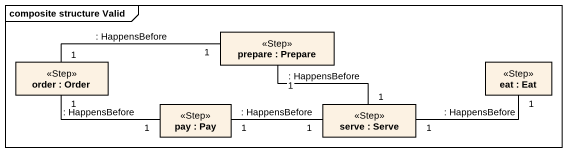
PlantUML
@startuml
mainframe composite structure Valid
rectangle "prepare : Prepare" as prepare <<Step>>
rectangle "order : Order" as order <<Step>>
rectangle "eat : Eat" as eat <<Step>>
rectangle "pay : Pay" as pay <<Step>>
rectangle "serve : Serve" as serve <<Step>>
prepare "1" -- "1" serve : : HappensBefore
order "1" -right- "1" prepare : : HappensBefore
order "1" -right- "1" pay : : HappensBefore
pay "1" -right- "1" serve : : HappensBefore
serve "1" -right- "1" eat : : HappensBefore
@enduml
